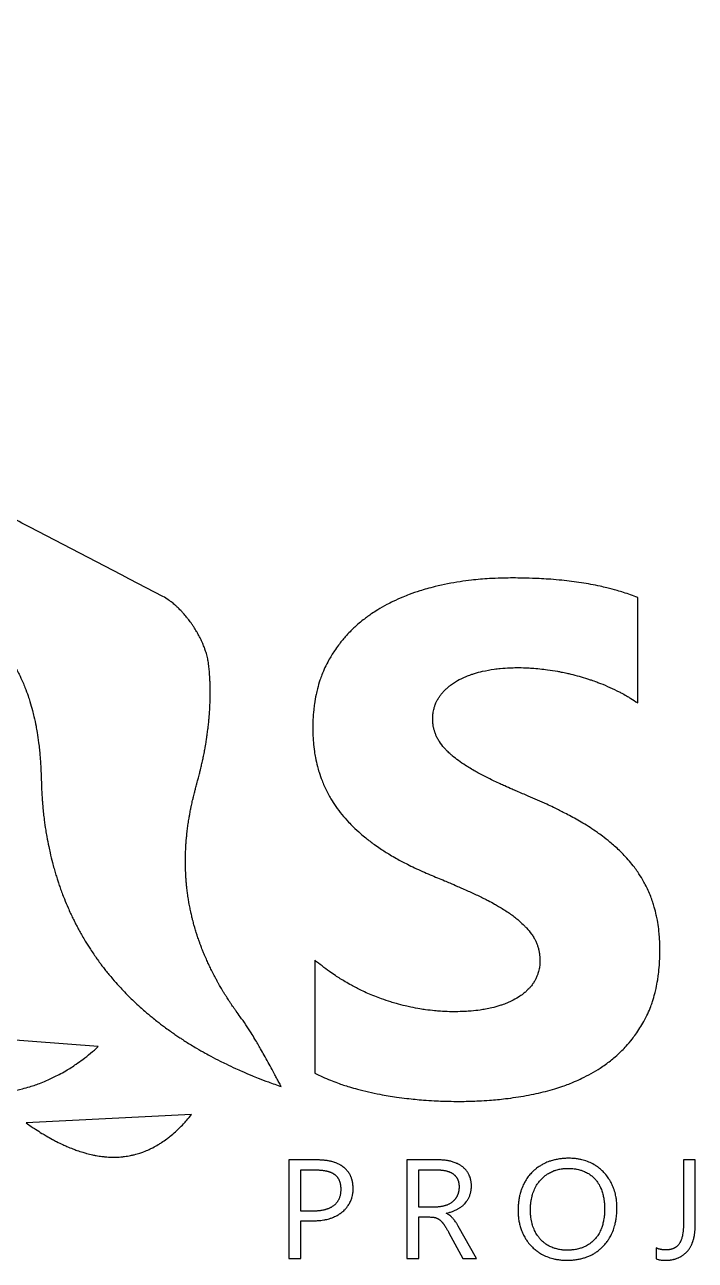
# Model space of a CAD drawing. Header units: millimetres. Extents: x 528.9 to 543.4, y 187.1 to 192.7.
# Drawn here: x 533.25 to 536.28, y 187.1 to 192.68 of the extents above; entities that cross this region are included whole.
import ezdxf

# ---------------------------------------------------------------- set-up
doc = ezdxf.new("R2010")
doc.units = ezdxf.units.MM
doc.layers.add('obrys', color=2, linetype='Continuous')

msp = doc.modelspace()

# ---------------------------------------------------------------- linework, layer by layer
at = {"layer": 'obrys'}
for p, q in [((536.0229, 189.6175), (536.0229, 190.0946)), ((534.5629, 188.4543), (534.5629, 187.9437)), ((533.5822, 188.0634), (532.8981, 188.1174)), ((534.0052, 187.7566), (533.2577, 187.7184)), ((534.4453, 187.5513), (534.4453, 187.1055)), ((534.5734, 187.5513), (534.4453, 187.5513)), ((534.9795, 187.5513), (534.9795, 187.1055)), ((535.1234, 187.5513), (534.9795, 187.5513)), ((536.23, 187.5513), (536.23, 187.2623)), ((536.2835, 187.5513), (536.23, 187.5513)), ((536.2835, 187.2619), (536.2835, 187.5513)), ((534.4992, 187.5065), (534.5635, 187.5065)), ((534.4992, 187.3199), (534.4992, 187.5065)), ((535.0334, 187.3381), (535.0334, 187.5065)), ((535.0334, 187.5065), (535.1126, 187.5065)), ((534.5556, 187.3199), (534.4992, 187.3199)), ((535.106, 187.3381), (535.0334, 187.3381)), ((535.1574, 187.3099), (535.1574, 187.3112)), ((534.4992, 187.2764), (534.5593, 187.2764)), ((534.4992, 187.1055), (534.4992, 187.2764)), ((535.0334, 187.2934), (535.0811, 187.2934)), ((535.0334, 187.1055), (535.0334, 187.2934)), ((535.2939, 187.1055), (535.2117, 187.2515)), ((535.1695, 187.2216), (535.2321, 187.1055)), ((536.106, 187.1536), (536.106, 187.1039)), ((534.4453, 187.1055), (534.4992, 187.1055)), ((534.9795, 187.1055), (535.0334, 187.1055)), ((535.2321, 187.1055), (535.2939, 187.1055))]:
    msp.add_line(p, q, dxfattribs=at)
for points, knots in [([(528.9431, 192.6837), (528.9439, 192.6594), (528.9459, 192.6269), (528.9502, 192.5812), (528.9537, 192.5509), (528.9584, 192.5149), (528.9632, 192.4832), (528.9684, 192.4515), (528.973, 192.4258), (528.9774, 192.4024), (528.9817, 192.3804), (528.9863, 192.358), (528.9918, 192.3326), (528.9993, 192.299), (529.0077, 192.2639), (529.0181, 192.2228), (529.0276, 192.1869), (529.0392, 192.1451), (529.0498, 192.1089), (529.0626, 192.0668), (529.0741, 192.0304), (529.0862, 191.9938), (529.0963, 191.9644), (529.1057, 191.9375), (529.1143, 191.9135), (529.1235, 191.8884), (529.1342, 191.86), (529.1487, 191.8225), (529.164, 191.7845), (529.182, 191.7415), (529.1977, 191.7054), (529.2161, 191.6646), (529.2322, 191.6304), (529.2511, 191.592), (529.2674, 191.5599), (529.2866, 191.5241), (529.3031, 191.4943), (529.3224, 191.4611), (529.3391, 191.4338), (529.3585, 191.4036), (529.3752, 191.3788), (529.3946, 191.3517), (529.4112, 191.3298), (529.4304, 191.3058), (529.4474, 191.2862), (529.4686, 191.2636), (529.489, 191.2446), (529.5154, 191.2229), (529.5404, 191.2048), (529.5719, 191.1845), (529.6011, 191.1678), (529.6318, 191.1519), (529.6578, 191.1396), (529.682, 191.1289), (529.7045, 191.1196), (529.7282, 191.1103), (529.7556, 191.1003), (529.7853, 191.0902), (529.8127, 191.0814), (529.8371, 191.0738), (529.8614, 191.0663), (529.8839, 191.0596), (529.907, 191.0528), (529.9286, 191.0465), (529.9531, 191.0395), (529.9799, 191.0319), (530.0098, 191.0234), (530.0485, 191.0124), (530.0872, 191.0013), (530.1243, 190.9903), (530.152, 190.9819), (530.1763, 190.9744), (530.1994, 190.9672), (530.2246, 190.9592), (530.2524, 190.9503), (530.2808, 190.9411), (530.307, 190.9325), (530.3302, 190.9247), (530.3525, 190.9173), (530.376, 190.9094), (530.402, 190.9005), (530.4349, 190.8892), (530.4684, 190.8777), (530.5069, 190.8644), (530.5399, 190.8529), (530.5779, 190.8396), (530.6106, 190.8281), (530.6484, 190.8148), (530.6809, 190.8034), (530.7186, 190.7902), (530.751, 190.7789), (530.7886, 190.7658), (530.8211, 190.7545), (530.8588, 190.7415), (530.8914, 190.7304), (530.9293, 190.7175), (530.962, 190.7065), (531.0001, 190.6938), (531.033, 190.6828), (531.0712, 190.6702), (531.1042, 190.6594), (531.1425, 190.6469), (531.1755, 190.6362), (531.2139, 190.6238), (531.2469, 190.6132), (531.2789, 190.6029), (531.3037, 190.595), (531.3258, 190.5879), (531.3473, 190.5811), (531.3701, 190.5739), (531.3954, 190.5658), (531.4276, 190.5556), (531.4604, 190.5452), (531.4984, 190.5331), (531.5311, 190.5228), (531.5688, 190.5108), (531.6012, 190.5005), (531.6387, 190.4886), (531.671, 190.4784), (531.7082, 190.4665), (531.7402, 190.4563), (531.7772, 190.4445), (531.809, 190.4343), (531.8401, 190.4244), (531.8647, 190.4165), (531.8867, 190.4095), (531.9076, 190.4029), (531.9284, 190.3962), (531.9518, 190.3887), (531.982, 190.3791), (532.0133, 190.3691), (532.0496, 190.3576), (532.0808, 190.3476), (532.1169, 190.3361), (532.148, 190.3262), (532.1839, 190.3148), (532.2149, 190.305), (532.2507, 190.2936), (532.2815, 190.2838), (532.3171, 190.2725), (532.3478, 190.2628), (532.3833, 190.2515), (532.4138, 190.2418), (532.4492, 190.2306), (532.4798, 190.221), (532.515, 190.2098), (532.5453, 190.2002), (532.5801, 190.1892), (532.61, 190.1799), (532.6452, 190.1688), (532.6763, 190.159), (532.7081, 190.1489), (532.7342, 190.1401), (532.7579, 190.1318), (532.7796, 190.1237), (532.8008, 190.1153), (532.8241, 190.1056), (532.8536, 190.0925), (532.8835, 190.078), (532.9169, 190.0605), (532.9445, 190.0446), (532.9753, 190.0253), (533.0007, 190.008), (533.0289, 189.987), (533.0521, 189.9681), (533.0777, 189.9453), (533.0988, 189.9248), (533.1219, 189.9001), (533.1408, 189.878), (533.1616, 189.8514), (533.1784, 189.8276), (533.1967, 189.799), (533.2115, 189.7735), (533.2274, 189.7428), (533.2402, 189.7155), (533.2538, 189.6827), (533.2646, 189.6536), (533.276, 189.6187), (533.2848, 189.5876), (533.2939, 189.5505), (533.3009, 189.5175), (533.3078, 189.4781), (533.3129, 189.4431), (533.317, 189.4084), (533.3196, 189.381), (533.3215, 189.356), (533.3229, 189.3317), (533.3242, 189.3053), (533.3252, 189.2758), (533.3261, 189.2457), (533.3273, 189.2181), (533.3286, 189.1938), (533.3303, 189.1704), (533.3324, 189.1454), (533.3352, 189.1176), (533.3394, 189.0828), (533.3443, 189.0478), (533.351, 189.0077), (533.3576, 188.9735), (533.3661, 188.9345), (533.3742, 188.9012), (533.3828, 188.8695), (533.3899, 188.8451), (533.3966, 188.8236), (533.4035, 188.8026), (533.411, 188.7808), (533.4198, 188.7566), (533.4315, 188.7264), (533.4443, 188.6959), (533.4574, 188.6668), (533.4681, 188.6443), (533.478, 188.6244), (533.488, 188.6051), (533.4986, 188.5854), (533.5109, 188.5635), (533.5271, 188.5362), (533.5445, 188.5084), (533.5623, 188.4818), (533.5768, 188.4609), (533.5903, 188.4424), (533.6034, 188.425), (533.6166, 188.4079), (533.6317, 188.3892), (533.6513, 188.3658), (533.6723, 188.3421), (533.6973, 188.3152), (533.7194, 188.2926), (533.7459, 188.2668), (533.7694, 188.245), (533.7975, 188.2202), (533.8223, 188.1993), (533.8519, 188.1756), (533.8781, 188.1556), (533.9039, 188.1369), (533.9242, 188.1226), (533.9427, 188.11), (533.9612, 188.0978), (533.9809, 188.085), (534.0034, 188.071), (534.0323, 188.0537), (534.0624, 188.0365), (534.098, 188.017), (534.1294, 188.0007), (534.1665, 187.9824), (534.1992, 187.967), (534.2378, 187.9497), (534.2718, 187.9353), (534.3118, 187.9191), (534.3564, 187.9021), (534.3915, 187.8896), (534.411, 187.8829)], [0, 0, 0, 0, 0.009069, 0.012165, 0.017165, 0.020447, 0.025724, 0.029172, 0.032439, 0.035489, 0.038049, 0.040833, 0.044031, 0.047755, 0.053683, 0.05752, 0.06361, 0.067539, 0.073735, 0.077708, 0.083978, 0.088009, 0.092116, 0.095595, 0.098641, 0.101675, 0.105587, 0.109963, 0.116697, 0.120904, 0.127371, 0.131415, 0.137618, 0.141486, 0.147401, 0.151076, 0.156676, 0.160143, 0.1654, 0.16864, 0.173555, 0.17658, 0.181088, 0.183815, 0.188061, 0.1908, 0.19537, 0.19847, 0.203543, 0.206917, 0.212445, 0.216125, 0.219837, 0.223168, 0.226021, 0.228937, 0.232667, 0.236932, 0.240651, 0.243424, 0.246491, 0.250128, 0.252213, 0.255466, 0.258562, 0.261731, 0.265875, 0.270161, 0.276775, 0.280921, 0.284631, 0.287589, 0.290431, 0.293667, 0.297464, 0.301343, 0.304801, 0.307784, 0.310484, 0.31358, 0.317044, 0.320772, 0.326577, 0.330256, 0.335993, 0.339635, 0.345324, 0.348941, 0.354599, 0.358201, 0.363844, 0.367441, 0.373084, 0.376687, 0.382345, 0.385961, 0.391638, 0.395265, 0.400957, 0.404592, 0.410294, 0.413933, 0.419639, 0.423279, 0.428982, 0.432618, 0.435842, 0.438702, 0.441285, 0.444276, 0.447618, 0.451233, 0.456889, 0.460487, 0.466113, 0.469691, 0.475282, 0.478836, 0.48439, 0.48792, 0.493438, 0.496946, 0.502431, 0.50592, 0.509127, 0.512088, 0.514558, 0.517305, 0.520274, 0.523728, 0.529131, 0.53257, 0.53795, 0.541373, 0.546728, 0.550137, 0.555469, 0.558864, 0.564174, 0.567553, 0.572836, 0.576197, 0.58146, 0.584814, 0.590071, 0.593421, 0.598635, 0.601932, 0.607074, 0.610347, 0.615702, 0.619284, 0.622806, 0.625997, 0.62867, 0.631448, 0.63453, 0.63808, 0.643527, 0.64693, 0.652162, 0.655434, 0.660483, 0.663653, 0.668563, 0.671659, 0.676476, 0.679528, 0.684303, 0.687344, 0.692126, 0.695189, 0.700029, 0.703145, 0.708093, 0.711293, 0.716395, 0.719707, 0.725006, 0.728456, 0.73399, 0.737602, 0.743403, 0.747194, 0.750676, 0.753684, 0.756543, 0.759767, 0.763585, 0.767544, 0.771024, 0.773932, 0.776637, 0.779773, 0.783328, 0.787067, 0.792873, 0.796542, 0.802248, 0.805859, 0.811478, 0.815037, 0.818148, 0.820963, 0.823465, 0.826404, 0.829584, 0.833065, 0.838502, 0.841957, 0.844989, 0.847799, 0.850247, 0.853112, 0.856183, 0.859614, 0.864991, 0.868421, 0.871569, 0.874505, 0.876963, 0.879707, 0.882594, 0.885938, 0.891129, 0.894425, 0.899627, 0.902968, 0.908236, 0.911614, 0.916944, 0.920367, 0.925775, 0.92925, 0.93228, 0.935073, 0.937589, 0.940567, 0.943868, 0.947466, 0.953161, 0.956828, 0.962635, 0.966376, 0.972304, 0.976124, 0.982179, 0.986083, 0.992271, 1, 1, 1, 1]), ([(533.8753, 190.0986), (533.6751, 190.2036), (533.41, 190.3417), (533.0433, 190.5314), (532.8127, 190.6503), (532.546, 190.7875), (532.3167, 190.9052), (532.0518, 191.041), (531.8239, 191.1577), (531.5596, 191.293), (531.331, 191.4102), (531.0651, 191.5468), (530.8351, 191.6651), (530.5684, 191.8025), (530.3383, 191.9215), (530.0728, 192.0619), (529.8452, 192.1855), (529.5824, 192.3302), (529.2941, 192.4901), (529.069, 192.6147), (528.9431, 192.6837)], [0, 0, 0, 0, 0.121772, 0.16101, 0.222432, 0.261528, 0.322558, 0.361306, 0.421885, 0.460467, 0.521269, 0.560269, 0.62151, 0.660597, 0.721904, 0.76104, 0.82237, 0.861421, 0.922658, 1, 1, 1, 1]), ([(535.7684, 190.1608), (535.739, 190.1654), (535.6928, 190.1711), (535.6187, 190.1774), (535.5558, 190.1807), (535.481, 190.1825), (535.4163, 190.1824), (535.3428, 190.1792), (535.2808, 190.1738), (535.1988, 190.1628), (535.1443, 190.1522), (535.107, 190.1433)], [0, 0, 0, 0, 0.134145, 0.20987, 0.335042, 0.418331, 0.546871, 0.626913, 0.749976, 0.827222, 1, 1, 1, 1]), ([(536.0229, 190.0946), (536.0018, 190.1027), (535.971, 190.1134), (535.9244, 190.1274), (535.8891, 190.1367), (535.8353, 190.1492), (535.7968, 190.1564), (535.7684, 190.1608)], [0, 0, 0, 0, 0.256924, 0.371488, 0.554109, 0.672558, 1, 1, 1, 1]), ([(534.2249, 188.1988), (534.2189, 188.207), (534.2098, 188.2195), (534.1962, 188.2388), (534.1857, 188.2541), (534.1739, 188.272), (534.164, 188.2874), (534.1545, 188.3025), (534.1472, 188.3144), (534.1408, 188.3251), (534.1349, 188.3353), (534.1289, 188.3457), (534.1224, 188.3573), (534.1142, 188.3723), (534.1059, 188.3879), (534.0966, 188.4061), (534.0889, 188.4218), (534.0803, 188.44), (534.0732, 188.4557), (534.0652, 188.474), (534.0586, 188.4899), (534.0513, 188.5083), (534.0453, 188.5242), (534.0386, 188.5426), (534.0331, 188.5586), (534.0271, 188.5772), (534.0222, 188.5933), (534.0168, 188.6119), (534.0124, 188.6281), (534.0077, 188.6468), (534.0039, 188.6631), (533.9998, 188.6819), (533.9965, 188.6983), (533.993, 188.7172), (533.9903, 188.7336), (533.9875, 188.7527), (533.9854, 188.7692), (533.9832, 188.7884), (533.9816, 188.805), (533.98, 188.8243), (533.979, 188.8409), (533.9781, 188.8603), (533.9776, 188.8771), (533.9773, 188.8966), (533.9774, 188.9135), (533.9778, 188.9332), (533.9784, 188.9501), (533.9794, 188.9699), (533.9805, 188.987), (533.9822, 189.0069), (533.9839, 189.0241), (533.9862, 189.0441), (533.9885, 189.0614), (533.9914, 189.0815), (533.9942, 189.0988), (533.9977, 189.1191), (534.0011, 189.1366), (534.0053, 189.157), (534.0092, 189.1748), (534.0142, 189.1955), (534.0187, 189.2133), (534.0239, 189.2332), (534.0284, 189.2494), (534.0332, 189.2671), (534.037, 189.2818), (534.0413, 189.2987), (534.045, 189.3133), (534.0491, 189.3305), (534.0525, 189.3456), (534.0565, 189.3637), (534.0598, 189.3797), (534.0635, 189.3989), (534.0666, 189.4159), (534.0701, 189.436), (534.0729, 189.4537), (534.0759, 189.4745), (534.0784, 189.4926), (534.0809, 189.5138), (534.0829, 189.5323), (534.0846, 189.5505), (534.0858, 189.565), (534.0867, 189.578), (534.0875, 189.5903), (534.0882, 189.6032), (534.0888, 189.6176), (534.0894, 189.6364), (534.0897, 189.6559), (534.0896, 189.6785), (534.0892, 189.6981), (534.0883, 189.7209), (534.0871, 189.7408), (534.0854, 189.7635), (534.0835, 189.7823), (534.0809, 189.8028), (534.0778, 189.8194), (534.0731, 189.8382), (534.068, 189.8543), (534.0611, 189.8732), (534.0543, 189.8895), (534.0455, 189.9084), (534.0371, 189.9245), (534.0266, 189.943), (534.0168, 189.9587), (534.0049, 189.9765), (533.994, 189.9914), (533.9809, 190.008), (533.9691, 190.0217), (533.9551, 190.0369), (533.9426, 190.0492), (533.9279, 190.0624), (533.915, 190.073), (533.897, 190.086), (533.8844, 190.0938), (533.8753, 190.0986)], [0, 0, 0, 0, 0.014959, 0.022673, 0.034679, 0.042283, 0.054123, 0.061624, 0.068474, 0.074679, 0.07995, 0.085845, 0.092253, 0.099569, 0.110974, 0.118207, 0.129489, 0.136648, 0.147818, 0.15491, 0.165981, 0.173014, 0.183999, 0.190981, 0.201891, 0.208829, 0.219678, 0.226582, 0.237384, 0.244261, 0.255028, 0.261888, 0.272634, 0.279485, 0.290223, 0.297073, 0.307818, 0.314676, 0.32544, 0.332315, 0.343112, 0.350012, 0.360856, 0.367791, 0.378694, 0.38567, 0.396644, 0.403669, 0.41473, 0.421817, 0.432982, 0.440139, 0.451408, 0.458627, 0.469992, 0.477274, 0.488789, 0.496205, 0.507975, 0.515566, 0.527427, 0.534939, 0.545806, 0.552207, 0.561921, 0.56807, 0.577787, 0.584048, 0.59408, 0.600633, 0.611213, 0.61816, 0.629316, 0.636593, 0.648162, 0.655633, 0.66744, 0.67503, 0.687033, 0.694758, 0.701957, 0.708351, 0.713948, 0.720111, 0.727248, 0.735211, 0.747772, 0.755828, 0.768472, 0.77655, 0.789407, 0.797711, 0.809968, 0.81722, 0.828065, 0.834793, 0.845688, 0.852854, 0.864287, 0.871698, 0.883458, 0.891039, 0.902964, 0.910586, 0.922484, 0.930032, 0.941721, 0.949076, 0.96038, 0.967436, 0.978195, 0.984858, 1, 1, 1, 1]), ([(535.107, 190.1433), (535.0943, 190.1402), (535.071, 190.1341), (535.0318, 190.1225), (534.9956, 190.11), (534.9551, 190.094), (534.9213, 190.0788), (534.8834, 190.0595), (534.8518, 190.0414), (534.816, 190.0185), (534.7861, 189.9969), (534.7528, 189.9694), (534.7257, 189.9439), (534.6964, 189.9124), (534.673, 189.8837), (534.6478, 189.848), (534.6334, 189.8246), (534.6251, 189.8098)], [0, 0, 0, 0, 0.065214, 0.119508, 0.203077, 0.255425, 0.336301, 0.387141, 0.4665, 0.517278, 0.597999, 0.650217, 0.73145, 0.782933, 0.863787, 0.915524, 1, 1, 1, 1]), ([(534.6251, 189.8098), (534.6134, 189.7887), (534.5996, 189.7591), (534.584, 189.7156), (534.5753, 189.686), (534.567, 189.6504), (534.5614, 189.6186), (534.5567, 189.5806), (534.5542, 189.5468), (534.5531, 189.5073), (534.5536, 189.4733), (534.5561, 189.4348), (534.5598, 189.4024), (534.5661, 189.3657), (534.573, 189.3349), (534.583, 189.3001), (534.5932, 189.2709), (534.6069, 189.238), (534.6203, 189.2105), (534.6378, 189.1795), (534.658, 189.1481), (534.6753, 189.1251), (534.685, 189.1133)], [0, 0, 0, 0, 0.097972, 0.132444, 0.187522, 0.223357, 0.280909, 0.31856, 0.379109, 0.418469, 0.479183, 0.517062, 0.575305, 0.611769, 0.668118, 0.703579, 0.758708, 0.793621, 0.848265, 0.883108, 0.938019, 1, 1, 1, 1]), ([(535.1996, 189.7132), (535.2105, 189.7199), (535.2262, 189.7282), (535.2498, 189.7384), (535.2668, 189.7448), (535.2914, 189.7529), (535.3086, 189.7575), (535.3208, 189.7603)], [0, 0, 0, 0, 0.293605, 0.406704, 0.590693, 0.712391, 1, 1, 1, 1]), ([(535.3208, 189.7603), (535.3385, 189.7644), (535.3653, 189.7693), (535.407, 189.7742), (535.4403, 189.7764), (535.4791, 189.7773), (535.5123, 189.7767), (535.5595, 189.774), (535.5919, 189.7706), (535.6152, 189.7675)], [0, 0, 0, 0, 0.183445, 0.276001, 0.42517, 0.521538, 0.669466, 0.761801, 1, 1, 1, 1]), ([(535.6152, 189.7675), (535.6303, 189.7655), (535.651, 189.7622), (535.6803, 189.7567), (535.7001, 189.7525), (535.7272, 189.7462), (535.7454, 189.7415), (535.758, 189.738)], [0, 0, 0, 0, 0.313163, 0.42946, 0.612916, 0.730661, 1, 1, 1, 1]), ([(535.1262, 189.4428), (535.1229, 189.4476), (535.1184, 189.4551), (535.1125, 189.4668), (535.1085, 189.4761), (535.1046, 189.4872), (535.1017, 189.497), (535.0991, 189.5086), (535.0975, 189.5189), (535.0962, 189.5311), (535.0958, 189.5417), (535.0959, 189.554), (535.0966, 189.5645), (535.0982, 189.5766), (535.1002, 189.5867), (535.1032, 189.5982), (535.1064, 189.6078), (535.1109, 189.6188), (535.1154, 189.6279), (535.1213, 189.6381), (535.1268, 189.6465), (535.1336, 189.6558), (535.1399, 189.6635), (535.1477, 189.6722), (535.155, 189.6794), (535.1639, 189.6875), (535.172, 189.6942), (535.1842, 189.7034), (535.1931, 189.7093), (535.1996, 189.7132)], [0, 0, 0, 0, 0.055454, 0.082544, 0.124892, 0.151873, 0.194434, 0.221794, 0.265236, 0.293315, 0.337718, 0.366208, 0.410421, 0.43827, 0.481379, 0.508563, 0.551112, 0.57826, 0.62089, 0.647998, 0.689891, 0.716207, 0.757756, 0.784509, 0.827148, 0.854817, 0.899006, 0.927726, 1, 1, 1, 1]), ([(535.758, 189.738), (535.7707, 189.7344), (535.7889, 189.729), (535.8156, 189.7202), (535.835, 189.7133), (535.8636, 189.7024), (535.8833, 189.6941), (535.8976, 189.6877)], [0, 0, 0, 0, 0.266276, 0.38335, 0.566771, 0.683714, 1, 1, 1, 1]), ([(535.8976, 189.6877), (535.9118, 189.6814), (535.9308, 189.6722), (535.9572, 189.6582), (535.9746, 189.6484), (535.9976, 189.6345), (536.0126, 189.6246), (536.0229, 189.6175)], [0, 0, 0, 0, 0.322685, 0.440539, 0.623616, 0.739351, 1, 1, 1, 1]), ([(535.2123, 189.3566), (535.2028, 189.3636), (535.1896, 189.3739), (535.1715, 189.39), (535.1593, 189.4019), (535.143, 189.4197), (535.1328, 189.4328), (535.1262, 189.4428)], [0, 0, 0, 0, 0.288563, 0.410101, 0.593867, 0.70688, 1, 1, 1, 1]), ([(535.348, 189.2768), (535.3319, 189.2847), (535.3103, 189.2958), (535.2807, 189.3124), (535.262, 189.3235), (535.2381, 189.3385), (535.2227, 189.3491), (535.2123, 189.3566)], [0, 0, 0, 0, 0.341424, 0.462059, 0.644291, 0.756162, 1, 1, 1, 1]), ([(535.5283, 189.1963), (535.511, 189.2034), (535.4864, 189.2137), (535.4508, 189.2292), (535.4255, 189.2404), (535.3899, 189.2567), (535.3655, 189.2682), (535.348, 189.2768)], [0, 0, 0, 0, 0.283806, 0.405001, 0.58945, 0.703556, 1, 1, 1, 1]), ([(535.7748, 189.0742), (535.7549, 189.086), (535.7256, 189.1024), (535.6811, 189.1258), (535.6469, 189.1429), (535.5943, 189.1678), (535.5564, 189.1845), (535.5283, 189.1963)], [0, 0, 0, 0, 0.251901, 0.365666, 0.548366, 0.667687, 1, 1, 1, 1]), ([(534.685, 189.1133), (534.6947, 189.1014), (534.7112, 189.0826), (534.7396, 189.0537), (534.7656, 189.0298), (534.7978, 189.0029), (534.8275, 188.9805), (534.8641, 188.9551), (534.8975, 188.934), (534.9384, 188.9103), (534.9756, 188.8905), (535.0262, 188.8657), (535.0609, 188.8504), (535.0847, 188.8404)], [0, 0, 0, 0, 0.094343, 0.153441, 0.248508, 0.310742, 0.411166, 0.477093, 0.583685, 0.653781, 0.767221, 0.841877, 1, 1, 1, 1]), ([(535.9623, 188.9282), (535.9482, 188.9429), (535.9269, 188.9633), (535.8935, 188.9919), (535.8676, 189.0123), (535.8271, 189.0417), (535.7972, 189.0609), (535.7748, 189.0742)], [0, 0, 0, 0, 0.256321, 0.370626, 0.553039, 0.671513, 1, 1, 1, 1]), ([(536.0819, 188.7423), (536.0746, 188.7607), (536.0628, 188.7866), (536.0425, 188.8235), (536.0261, 188.8495), (535.9995, 188.8867), (535.9786, 188.9112), (535.9623, 188.9282)], [0, 0, 0, 0, 0.267224, 0.383744, 0.566282, 0.682777, 1, 1, 1, 1]), ([(535.0847, 188.8404), (535.1063, 188.8316), (535.1357, 188.8194), (535.1769, 188.8019), (535.2042, 188.7901), (535.2403, 188.7742), (535.2644, 188.7634), (535.2809, 188.7559)], [0, 0, 0, 0, 0.327737, 0.44651, 0.629573, 0.744323, 1, 1, 1, 1]), ([(535.2809, 188.7559), (535.2965, 188.7487), (535.3186, 188.7382), (535.3501, 188.7221), (535.3722, 188.7101), (535.4029, 188.6925), (535.4235, 188.6795), (535.4381, 188.6697)], [0, 0, 0, 0, 0.286758, 0.408233, 0.592453, 0.706012, 1, 1, 1, 1]), ([(536.0508, 188.1775), (536.0572, 188.1889), (536.0685, 188.2113), (536.0811, 188.2415), (536.0917, 188.2718), (536.0996, 188.2989), (536.1074, 188.3315), (536.1129, 188.3606), (536.1179, 188.3957), (536.1209, 188.4269), (536.123, 188.464), (536.1236, 188.4964), (536.123, 188.5337), (536.1212, 188.5652), (536.1176, 188.6005), (536.1132, 188.6299), (536.1066, 188.6629), (536.0997, 188.6902), (536.091, 188.7181), (536.0853, 188.7339), (536.0819, 188.7423)], [0, 0, 0, 0, 0.067662, 0.129077, 0.168973, 0.232952, 0.274716, 0.34192, 0.385933, 0.457085, 0.503828, 0.57753, 0.624493, 0.69603, 0.740268, 0.807672, 0.849465, 0.913364, 0.953126, 1, 1, 1, 1]), ([(535.4381, 188.6697), (535.4515, 188.6607), (535.4691, 188.6477), (535.4924, 188.6278), (535.5068, 188.6142), (535.5247, 188.5953), (535.5356, 188.582), (535.5426, 188.5724)], [0, 0, 0, 0, 0.337876, 0.457619, 0.639535, 0.751989, 1, 1, 1, 1]), ([(535.5426, 188.5724), (535.5463, 188.5674), (535.5514, 188.5597), (535.5583, 188.5476), (535.5629, 188.5381), (535.5677, 188.5269), (535.5712, 188.517), (535.5746, 188.5052), (535.577, 188.4948), (535.5791, 188.4825), (535.5802, 188.4717), (535.5809, 188.4591), (535.581, 188.4484), (535.5803, 188.4362), (535.5792, 188.4259), (535.5772, 188.4141), (535.5748, 188.4042), (535.5714, 188.3928), (535.5679, 188.3832), (535.563, 188.3723), (535.5583, 188.3631), (535.5521, 188.3526), (535.5461, 188.3439), (535.5385, 188.334), (535.5313, 188.3259), (535.5222, 188.3167), (535.5137, 188.3091), (535.5008, 188.2987), (535.4914, 188.292), (535.4844, 188.2876)], [0, 0, 0, 0, 0.057079, 0.084326, 0.12672, 0.153604, 0.195837, 0.22288, 0.265739, 0.293385, 0.33706, 0.365058, 0.408172, 0.435144, 0.47683, 0.503143, 0.544236, 0.570379, 0.611493, 0.637831, 0.679478, 0.70629, 0.748825, 0.776298, 0.820125, 0.848599, 0.894292, 0.924143, 1, 1, 1, 1]), ([(534.8645, 188.2796), (534.8436, 188.287), (534.813, 188.2992), (534.7676, 188.3201), (534.7332, 188.3378), (534.6941, 188.3601), (534.661, 188.3809), (534.6149, 188.4126), (534.5842, 188.4364), (534.5629, 188.4543)], [0, 0, 0, 0, 0.189812, 0.282235, 0.427614, 0.52072, 0.667714, 0.762198, 1, 1, 1, 1]), ([(535.3631, 188.2389), (535.3538, 188.2366), (535.3364, 188.233), (535.3052, 188.2279), (535.2743, 188.2245), (535.237, 188.222), (535.2044, 188.2212), (535.1671, 188.2215), (535.1356, 188.2229), (535.0995, 188.2258), (535.0687, 188.2294), (535.0331, 188.2348), (535.0024, 188.2406), (534.9668, 188.2486), (534.9363, 188.2566), (534.9005, 188.2672), (534.8782, 188.2747), (534.8645, 188.2796)], [0, 0, 0, 0, 0.056757, 0.10547, 0.186516, 0.241171, 0.326413, 0.379983, 0.461855, 0.513165, 0.593847, 0.645454, 0.726705, 0.778787, 0.860987, 0.913788, 1, 1, 1, 1]), ([(535.4844, 188.2876), (535.4736, 188.2807), (535.458, 188.2722), (535.4345, 188.2616), (535.4174, 188.255), (535.3928, 188.2466), (535.3754, 188.2419), (535.3631, 188.2389)], [0, 0, 0, 0, 0.292, 0.404826, 0.588834, 0.710862, 1, 1, 1, 1]), ([(534.369, 187.9599), (534.3572, 187.9816), (534.3403, 188.0129), (534.3145, 188.059), (534.2949, 188.0927), (534.2649, 188.1417), (534.2424, 188.1752), (534.2249, 188.1988)], [0, 0, 0, 0, 0.265288, 0.382716, 0.566891, 0.68431, 1, 1, 1, 1]), ([(532.4652, 188.1515), (532.4819, 188.1323), (532.5077, 188.1045), (532.5488, 188.065), (532.5815, 188.0365), (532.6205, 188.0059), (532.6549, 187.9816), (532.6957, 187.9559), (532.7315, 187.9359), (532.7739, 187.9153), (532.8109, 187.8997), (532.8546, 187.8843), (532.8927, 187.8733), (532.9374, 187.8633), (532.9763, 187.857), (533.022, 187.8524), (533.0617, 187.8508), (533.1081, 187.8519), (533.1483, 187.8554), (533.1946, 187.8624), (533.2343, 187.8709), (533.2798, 187.8837), (533.3185, 187.8972), (533.3627, 187.9156), (533.4001, 187.9338), (533.4426, 187.9576), (533.4784, 187.9805), (533.5278, 188.0159), (533.5601, 188.043), (533.5822, 188.0634)], [0, 0, 0, 0, 0.06054, 0.089886, 0.135148, 0.163556, 0.207456, 0.235064, 0.277833, 0.304801, 0.346703, 0.373209, 0.414545, 0.440794, 0.48188, 0.508072, 0.549506, 0.576182, 0.618193, 0.645068, 0.68733, 0.714393, 0.757089, 0.78451, 0.827884, 0.855812, 0.900082, 0.928646, 1, 1, 1, 1]), ([(535.8538, 187.9669), (535.8696, 187.9771), (535.8923, 187.9933), (535.9247, 188.02), (535.9484, 188.042), (535.9742, 188.069), (535.995, 188.0936), (536.0227, 188.1305), (536.0397, 188.1575), (536.0508, 188.1775)], [0, 0, 0, 0, 0.193649, 0.287075, 0.432942, 0.525719, 0.671592, 0.765035, 1, 1, 1, 1]), ([(534.411, 187.8829), (534.4072, 187.8897), (534.4018, 187.8996), (534.3938, 187.9142), (534.3879, 187.9249), (534.3793, 187.9407), (534.3733, 187.9518), (534.369, 187.9599)], [0, 0, 0, 0, 0.267529, 0.385162, 0.569047, 0.685949, 1, 1, 1, 1]), ([(534.5629, 187.9437), (534.5857, 187.932), (534.6197, 187.9166), (534.6721, 187.8965), (534.7129, 187.883), (534.7766, 187.8648), (534.8229, 187.8544), (534.8573, 187.848)], [0, 0, 0, 0, 0.247441, 0.35992, 0.542028, 0.661943, 1, 1, 1, 1]), ([(535.5642, 187.8512), (535.5926, 187.8572), (535.6329, 187.8675), (535.6907, 187.8864), (535.7314, 187.9022), (535.7888, 187.9282), (535.8271, 187.9496), (535.8538, 187.9669)], [0, 0, 0, 0, 0.278409, 0.397876, 0.581301, 0.695969, 1, 1, 1, 1]), ([(534.8573, 187.848), (534.8822, 187.8433), (534.9227, 187.8366), (534.9884, 187.8281), (535.0452, 187.8226), (535.112, 187.8182), (535.1704, 187.8162), (535.2378, 187.8159), (535.2955, 187.8174), (535.3612, 187.8215), (535.4168, 187.8269), (535.4875, 187.8364), (535.5335, 187.8447), (535.5642, 187.8512)], [0, 0, 0, 0, 0.106867, 0.173285, 0.279051, 0.347601, 0.455918, 0.525242, 0.632199, 0.699194, 0.80272, 0.867827, 1, 1, 1, 1]), ([(533.2577, 187.7184), (533.265, 187.7132), (533.2787, 187.7036), (533.3022, 187.6879), (533.3247, 187.6737), (533.3505, 187.6582), (533.3725, 187.6459), (533.3977, 187.6326), (533.4193, 187.6221), (533.4441, 187.611), (533.4652, 187.6023), (533.4894, 187.5934), (533.51, 187.5866), (533.5337, 187.5798), (533.5538, 187.5749), (533.5769, 187.5703), (533.5965, 187.5673), (533.6192, 187.5649), (533.6387, 187.5637), (533.6617, 187.5636), (533.6819, 187.5645), (533.7055, 187.567), (533.7258, 187.5704), (533.7491, 187.5756), (533.7688, 187.5813), (533.7915, 187.5893), (533.8108, 187.5974), (533.8328, 187.6081), (533.8515, 187.6185), (533.873, 187.6319), (533.8911, 187.6447), (533.9119, 187.6608), (533.9296, 187.6759), (533.9497, 187.6947), (533.9668, 187.712), (533.9863, 187.7336), (533.9981, 187.7477), (534.0052, 187.7566)], [0, 0, 0, 0, 0.03185, 0.058905, 0.100265, 0.125976, 0.165271, 0.189696, 0.227033, 0.250247, 0.285739, 0.307807, 0.341584, 0.36262, 0.394911, 0.415072, 0.445952, 0.465205, 0.49555, 0.515176, 0.546681, 0.567183, 0.59918, 0.619508, 0.651502, 0.672014, 0.704481, 0.725411, 0.758729, 0.780326, 0.814859, 0.837338, 0.873409, 0.896961, 0.934849, 0.959643, 1, 1, 1, 1]), ([(534.6939, 187.5177), (534.6913, 187.5198), (534.6864, 187.5234), (534.6797, 187.5275), (534.6734, 187.531), (534.6677, 187.5338), (534.6608, 187.5368), (534.6546, 187.5392), (534.6471, 187.5417), (534.6405, 187.5436), (534.6324, 187.5455), (534.6253, 187.547), (534.6167, 187.5484), (534.609, 187.5494), (534.5999, 187.5503), (534.5918, 187.5508), (534.5825, 187.5512), (534.5768, 187.5513), (534.5734, 187.5513)], [0, 0, 0, 0, 0.078969, 0.14263, 0.183823, 0.2496, 0.292352, 0.36086, 0.405546, 0.477349, 0.524302, 0.599875, 0.649367, 0.729128, 0.781416, 0.865709, 0.920984, 1, 1, 1, 1]), ([(535.1848, 187.543), (535.1798, 187.5445), (535.1725, 187.5464), (535.1613, 187.5485), (535.1528, 187.5497), (535.1397, 187.5509), (535.1303, 187.5513), (535.1234, 187.5513)], [0, 0, 0, 0, 0.251679, 0.364886, 0.547026, 0.666261, 1, 1, 1, 1]), ([(535.2314, 187.5196), (535.2279, 187.5223), (535.2227, 187.526), (535.2144, 187.5309), (535.2079, 187.5342), (535.1978, 187.5387), (535.1904, 187.5413), (535.1848, 187.543)], [0, 0, 0, 0, 0.25343, 0.366819, 0.548708, 0.667517, 1, 1, 1, 1]), ([(535.8017, 187.5418), (535.7933, 187.5454), (535.7815, 187.5494), (535.7645, 187.5536), (535.753, 187.5558), (535.7392, 187.5576), (535.7269, 187.5585), (535.7122, 187.5589), (535.6991, 187.5586), (535.6838, 187.5576), (535.6708, 187.5561), (535.6562, 187.5537), (535.6441, 187.551), (535.6304, 187.5471), (535.6191, 187.5432), (535.6065, 187.5379), (535.5961, 187.5329), (535.5845, 187.5265), (535.575, 187.5204), (535.5645, 187.5129), (535.5542, 187.5043), (535.5467, 187.4972), (535.543, 187.4932)], [0, 0, 0, 0, 0.098909, 0.133705, 0.189158, 0.225148, 0.283272, 0.321689, 0.383779, 0.424376, 0.486465, 0.524982, 0.583932, 0.620706, 0.677381, 0.712921, 0.76771, 0.802085, 0.855339, 0.888947, 0.94139, 1, 1, 1, 1]), ([(535.8702, 187.4947), (535.8651, 187.5), (535.8575, 187.5073), (535.8453, 187.517), (535.8358, 187.5237), (535.821, 187.5328), (535.81, 187.5382), (535.8017, 187.5418)], [0, 0, 0, 0, 0.262271, 0.377842, 0.56022, 0.677476, 1, 1, 1, 1]), ([(534.5635, 187.5065), (534.5669, 187.5065), (534.5718, 187.5064), (534.5787, 187.5061), (534.5835, 187.5058), (534.5887, 187.5054), (534.5932, 187.505), (534.5982, 187.5044), (534.6025, 187.5038), (534.6072, 187.5031), (534.6113, 187.5023), (534.6157, 187.5013), (534.6194, 187.5004), (534.6235, 187.4992), (534.6271, 187.4981), (534.6309, 187.4968), (534.6341, 187.4955), (534.6376, 187.494), (534.6407, 187.4926), (534.6439, 187.4909), (534.6467, 187.4893), (534.6496, 187.4874), (534.6522, 187.4856), (534.6548, 187.4835), (534.6571, 187.4815), (534.6596, 187.4792), (534.6616, 187.477), (534.6638, 187.4744), (534.6656, 187.472), (534.6675, 187.4691), (534.6691, 187.4665), (534.6708, 187.4634), (534.6721, 187.4606), (534.6735, 187.4573), (534.6747, 187.4542), (534.6758, 187.4507), (534.6767, 187.4474), (534.6776, 187.4436), (534.6783, 187.4401), (534.6789, 187.436), (534.6793, 187.4323), (534.6797, 187.4281), (534.6799, 187.4235), (534.68, 187.42), (534.68, 187.4182)], [0, 0, 0, 0, 0.061432, 0.08714, 0.122291, 0.146948, 0.180546, 0.204042, 0.235981, 0.258265, 0.288519, 0.309604, 0.338225, 0.358174, 0.385267, 0.404164, 0.429863, 0.447814, 0.472282, 0.489417, 0.512849, 0.529321, 0.551967, 0.567991, 0.590187, 0.606015, 0.628078, 0.6439, 0.666075, 0.682066, 0.704609, 0.720953, 0.744094, 0.760944, 0.784896, 0.802397, 0.827339, 0.845608, 0.8717, 0.890852, 0.918247, 0.938382, 0.967205, 1, 1, 1, 1]), ([(534.736, 187.4215), (534.736, 187.4252), (534.7358, 187.4319), (534.735, 187.4403), (534.734, 187.4477), (534.7328, 187.4539), (534.7311, 187.4608), (534.7294, 187.4666), (534.7271, 187.4731), (534.7248, 187.4785), (534.7218, 187.4846), (534.7189, 187.4896), (534.7153, 187.4952), (534.7118, 187.4998), (534.7075, 187.505), (534.7035, 187.5092), (534.6988, 187.5137), (534.6957, 187.5162), (534.6939, 187.5177)], [0, 0, 0, 0, 0.103431, 0.183231, 0.232855, 0.308965, 0.356464, 0.429628, 0.475503, 0.546562, 0.591387, 0.661277, 0.705665, 0.775346, 0.819903, 0.890342, 0.935698, 1, 1, 1, 1]), ([(535.1126, 187.5065), (535.1151, 187.5065), (535.1196, 187.5064), (535.1255, 187.5061), (535.1309, 187.5058), (535.1357, 187.5054), (535.1407, 187.5048), (535.1452, 187.5042), (535.1499, 187.5034), (535.1541, 187.5025), (535.1585, 187.5015), (535.1624, 187.5004), (535.1665, 187.4991), (535.1701, 187.4978), (535.1738, 187.4963), (535.1771, 187.4948), (535.1805, 187.493), (535.1836, 187.4913), (535.1867, 187.4893), (535.1894, 187.4873), (535.1922, 187.4851), (535.1946, 187.4829), (535.1971, 187.4805), (535.1992, 187.4781), (535.2014, 187.4755), (535.2033, 187.4729), (535.2051, 187.4701), (535.2067, 187.4673), (535.2082, 187.4642), (535.2095, 187.4612), (535.2108, 187.4579), (535.2118, 187.4548), (535.2128, 187.4513), (535.2135, 187.4479), (535.2141, 187.4442), (535.2146, 187.4406), (535.2149, 187.4366), (535.2151, 187.4328), (535.2151, 187.4287), (535.215, 187.4247), (535.2147, 187.4204), (535.2143, 187.4164), (535.2137, 187.4122), (535.213, 187.4083), (535.212, 187.4043), (535.211, 187.4007), (535.2098, 187.3969), (535.2085, 187.3934), (535.2069, 187.3898), (535.2053, 187.3866), (535.2035, 187.3832), (535.2016, 187.3802), (535.1994, 187.377), (535.1972, 187.3741), (535.1947, 187.3711), (535.1923, 187.3684), (535.1894, 187.3656), (535.1874, 187.3638), (535.1862, 187.3628)], [0, 0, 0, 0, 0.033807, 0.060235, 0.080956, 0.106064, 0.125692, 0.149425, 0.167948, 0.190336, 0.207806, 0.228925, 0.245418, 0.26539, 0.281011, 0.299973, 0.314845, 0.332964, 0.347228, 0.36467, 0.37846, 0.395397, 0.408856, 0.425476, 0.438759, 0.455254, 0.468515, 0.485079, 0.498474, 0.515306, 0.528989, 0.546268, 0.560381, 0.578284, 0.592966, 0.611646, 0.627005, 0.646697, 0.663031, 0.683769, 0.700612, 0.721429, 0.738004, 0.758351, 0.774438, 0.794115, 0.80966, 0.82875, 0.843919, 0.862656, 0.877634, 0.89624, 0.911196, 0.929885, 0.944999, 0.964008, 0.979482, 1, 1, 1, 1]), ([(535.2609, 187.4827), (535.2591, 187.4865), (535.2562, 187.4918), (535.2512, 187.4993), (535.2472, 187.5045), (535.2406, 187.5118), (535.2354, 187.5164), (535.2314, 187.5196)], [0, 0, 0, 0, 0.265484, 0.38163, 0.563901, 0.680518, 1, 1, 1, 1]), ([(535.2632, 187.3896), (535.2641, 187.3919), (535.2655, 187.396), (535.2675, 187.403), (535.2689, 187.4094), (535.2701, 187.417), (535.2707, 187.4238), (535.2711, 187.4318), (535.271, 187.4387), (535.2705, 187.4466), (535.2697, 187.4534), (535.2683, 187.4609), (535.2667, 187.4673), (535.2642, 187.4749), (535.2623, 187.4797), (535.2609, 187.4827)], [0, 0, 0, 0, 0.079247, 0.135952, 0.226353, 0.285081, 0.379143, 0.440339, 0.536085, 0.596782, 0.690129, 0.748542, 0.838874, 0.895793, 1, 1, 1, 1]), ([(535.543, 187.4932), (535.5377, 187.4877), (535.5306, 187.4793), (535.5211, 187.466), (535.5146, 187.4557), (535.5059, 187.4396), (535.5008, 187.4277), (535.4976, 187.4188)], [0, 0, 0, 0, 0.26044, 0.375591, 0.557856, 0.675422, 1, 1, 1, 1]), ([(535.5845, 187.4617), (535.5884, 187.466), (535.5943, 187.4719), (535.6039, 187.4798), (535.6113, 187.4852), (535.6228, 187.4925), (535.6315, 187.4969), (535.638, 187.4997)], [0, 0, 0, 0, 0.263997, 0.379896, 0.562239, 0.679163, 1, 1, 1, 1]), ([(535.638, 187.4997), (535.6406, 187.5008), (535.6454, 187.5027), (535.6539, 187.5056), (535.6622, 187.5079), (535.6721, 187.5101), (535.6808, 187.5115), (535.6912, 187.5126), (535.7005, 187.5131), (535.7113, 187.5132), (535.7207, 187.5129), (535.7315, 187.512), (535.7406, 187.5108), (535.7507, 187.509), (535.7591, 187.507), (535.7687, 187.5042), (535.7746, 187.5021), (535.7781, 187.5007)], [0, 0, 0, 0, 0.059145, 0.109001, 0.188026, 0.239044, 0.32038, 0.373184, 0.457966, 0.513283, 0.600033, 0.655046, 0.738952, 0.790955, 0.870597, 0.920287, 1, 1, 1, 1]), ([(535.7781, 187.5007), (535.7845, 187.4981), (535.7929, 187.4941), (535.8042, 187.4872), (535.8114, 187.4821), (535.8207, 187.4745), (535.8264, 187.4688), (535.8302, 187.4646)], [0, 0, 0, 0, 0.322313, 0.439364, 0.621531, 0.737095, 1, 1, 1, 1]), ([(535.9139, 187.4236), (535.9112, 187.4307), (535.9069, 187.4408), (535.8995, 187.4551), (535.8935, 187.465), (535.8838, 187.4791), (535.8762, 187.4884), (535.8702, 187.4947)], [0, 0, 0, 0, 0.272837, 0.390599, 0.573348, 0.688882, 1, 1, 1, 1]), ([(534.68, 187.4182), (534.68, 187.4154), (534.6799, 187.4106), (534.6793, 187.4042), (534.6786, 187.3987), (534.6777, 187.3939), (534.6765, 187.3887), (534.6752, 187.3842), (534.6735, 187.3793), (534.6718, 187.3751), (534.6696, 187.3706), (534.6675, 187.3667), (534.6648, 187.3626), (534.6622, 187.359), (534.6591, 187.3552), (534.6561, 187.3519), (534.6525, 187.3484), (534.6501, 187.3464), (534.6487, 187.3452)], [0, 0, 0, 0, 0.100486, 0.177302, 0.230941, 0.304052, 0.355274, 0.42539, 0.474749, 0.542657, 0.590731, 0.657293, 0.704729, 0.77086, 0.818309, 0.884932, 0.933071, 1, 1, 1, 1]), ([(534.7237, 187.3634), (534.7259, 187.3682), (534.7286, 187.3751), (534.7318, 187.3858), (534.7336, 187.3939), (534.7355, 187.4062), (534.736, 187.415), (534.736, 187.4215)], [0, 0, 0, 0, 0.260064, 0.375042, 0.557177, 0.674756, 1, 1, 1, 1]), ([(535.4976, 187.4188), (535.4959, 187.4141), (535.4932, 187.4059), (535.4894, 187.3921), (535.4867, 187.3794), (535.4843, 187.3642), (535.4828, 187.3508), (535.4819, 187.3349), (535.4817, 187.321), (535.4822, 187.305), (535.4834, 187.2915), (535.4856, 187.2761), (535.4881, 187.2633), (535.4922, 187.2478), (535.4954, 187.2381), (535.4978, 187.232)], [0, 0, 0, 0, 0.078862, 0.135314, 0.225285, 0.2837, 0.377259, 0.4382, 0.534227, 0.595528, 0.6898, 0.7487, 0.839406, 0.89631, 1, 1, 1, 1]), ([(535.5822, 187.1936), (535.5789, 187.1973), (535.5744, 187.2029), (535.568, 187.212), (535.5635, 187.2195), (535.5587, 187.2285), (535.5549, 187.2366), (535.5509, 187.2465), (535.5479, 187.2553), (535.5449, 187.2659), (535.5427, 187.2753), (535.5407, 187.2866), (535.5394, 187.2967), (535.5383, 187.3087), (535.5378, 187.3192), (535.5378, 187.3315), (535.5381, 187.3421), (535.5391, 187.3542), (535.5403, 187.3643), (535.5424, 187.3757), (535.5445, 187.3853), (535.5476, 187.3961), (535.5507, 187.4051), (535.5547, 187.4152), (535.5586, 187.4235), (535.5635, 187.4328), (535.5681, 187.4404), (535.5751, 187.4507), (535.5804, 187.4573), (535.5845, 187.4617)], [0, 0, 0, 0, 0.05034, 0.075304, 0.114899, 0.140482, 0.181312, 0.207842, 0.250236, 0.277797, 0.321886, 0.350597, 0.396751, 0.42693, 0.4751, 0.506242, 0.554494, 0.584784, 0.631261, 0.660279, 0.705029, 0.733124, 0.776464, 0.803646, 0.845489, 0.871698, 0.912224, 0.937741, 1, 1, 1, 1]), ([(535.8302, 187.4646), (535.8339, 187.4604), (535.839, 187.4539), (535.8458, 187.4437), (535.8503, 187.4356), (535.8565, 187.423), (535.86, 187.4136), (535.8623, 187.4066)], [0, 0, 0, 0, 0.255103, 0.368975, 0.550936, 0.669366, 1, 1, 1, 1]), ([(535.9293, 187.3344), (535.9293, 187.3428), (535.9288, 187.3547), (535.9269, 187.3721), (535.9249, 187.3846), (535.9209, 187.4025), (535.9172, 187.4148), (535.9139, 187.4236)], [0, 0, 0, 0, 0.274838, 0.393502, 0.576784, 0.692062, 1, 1, 1, 1]), ([(534.6331, 187.2874), (534.6358, 187.2882), (534.6406, 187.29), (534.6486, 187.2932), (534.656, 187.2965), (534.6642, 187.3007), (534.6709, 187.3046), (534.6783, 187.3095), (534.6843, 187.314), (534.6909, 187.3194), (534.6963, 187.3244), (534.7021, 187.3305), (534.7068, 187.3359), (534.7118, 187.3426), (534.7158, 187.3485), (534.72, 187.3558), (534.7224, 187.3605), (534.7237, 187.3634)], [0, 0, 0, 0, 0.068729, 0.125821, 0.213306, 0.267856, 0.351796, 0.404369, 0.485607, 0.536693, 0.615842, 0.665756, 0.74349, 0.792797, 0.87011, 0.9195, 1, 1, 1, 1]), ([(535.1862, 187.3628), (535.1845, 187.3614), (535.1817, 187.3591), (535.177, 187.3559), (535.1728, 187.3533), (535.168, 187.3507), (535.1634, 187.3486), (535.1581, 187.3464), (535.1532, 187.3447), (535.1474, 187.343), (535.1421, 187.3417), (535.136, 187.3405), (535.1303, 187.3396), (535.1237, 187.3389), (535.1158, 187.3383), (535.1097, 187.3381), (535.106, 187.3381)], [0, 0, 0, 0, 0.078344, 0.128161, 0.198382, 0.249315, 0.321529, 0.374188, 0.449218, 0.504181, 0.582772, 0.640515, 0.723291, 0.784253, 0.871779, 1, 1, 1, 1]), ([(535.2406, 187.3533), (535.2432, 187.3561), (535.2467, 187.3603), (535.2514, 187.3669), (535.2546, 187.3719), (535.2589, 187.3797), (535.2615, 187.3853), (535.2632, 187.3896)], [0, 0, 0, 0, 0.266168, 0.382753, 0.56548, 0.682163, 1, 1, 1, 1]), ([(535.8623, 187.4066), (535.8643, 187.4003), (535.8667, 187.3911), (535.8695, 187.377), (535.8711, 187.3662), (535.8728, 187.3495), (535.8733, 187.3375), (535.8733, 187.3286)], [0, 0, 0, 0, 0.249438, 0.362256, 0.544195, 0.66357, 1, 1, 1, 1]), ([(534.6487, 187.3452), (534.6472, 187.344), (534.6442, 187.3417), (534.64, 187.339), (534.6359, 187.3366), (534.632, 187.3345), (534.6274, 187.3324), (534.6231, 187.3306), (534.6182, 187.3288), (534.6136, 187.3273), (534.6083, 187.3258), (534.6033, 187.3246), (534.5976, 187.3234), (534.5923, 187.3225), (534.5862, 187.3217), (534.5806, 187.321), (534.5741, 187.3205), (534.5682, 187.3202), (534.5617, 187.3199), (534.5578, 187.3199), (534.5556, 187.3199)], [0, 0, 0, 0, 0.059467, 0.112986, 0.151953, 0.207358, 0.247854, 0.305629, 0.347988, 0.408564, 0.45307, 0.516806, 0.563705, 0.630943, 0.680462, 0.75147, 0.803777, 0.878786, 0.934018, 1, 1, 1, 1]), ([(535.1574, 187.3112), (535.1619, 187.3121), (535.1684, 187.3135), (535.1777, 187.3161), (535.1843, 187.3182), (535.1938, 187.3217), (535.2002, 187.3245), (535.2047, 187.3267)], [0, 0, 0, 0, 0.276859, 0.396167, 0.579839, 0.694901, 1, 1, 1, 1]), ([(535.1844, 187.29), (535.1833, 187.2912), (535.1814, 187.2931), (535.1785, 187.2959), (535.1759, 187.2982), (535.1731, 187.3005), (535.1705, 187.3025), (535.1677, 187.3045), (535.1651, 187.3061), (535.1617, 187.3081), (535.1591, 187.3092), (535.1574, 187.3099)], [0, 0, 0, 0, 0.138664, 0.238305, 0.358053, 0.450921, 0.562581, 0.649252, 0.75362, 0.834798, 1, 1, 1, 1]), ([(535.2047, 187.3267), (535.2084, 187.3286), (535.2135, 187.3314), (535.2208, 187.3361), (535.2258, 187.3398), (535.2329, 187.3455), (535.2374, 187.3499), (535.2406, 187.3533)], [0, 0, 0, 0, 0.274261, 0.392776, 0.576006, 0.691365, 1, 1, 1, 1]), ([(535.8733, 187.3286), (535.8733, 187.3198), (535.8728, 187.3078), (535.871, 187.2911), (535.8694, 187.2803), (535.8665, 187.2662), (535.864, 187.2569), (535.8619, 187.2507)], [0, 0, 0, 0, 0.334895, 0.454215, 0.636193, 0.749129, 1, 1, 1, 1]), ([(535.9129, 187.2351), (535.9158, 187.243), (535.9195, 187.2548), (535.9237, 187.2727), (535.926, 187.2865), (535.9286, 187.3078), (535.9293, 187.3231), (535.9293, 187.3344)], [0, 0, 0, 0, 0.250903, 0.363991, 0.546003, 0.665235, 1, 1, 1, 1]), ([(534.5593, 187.2764), (534.5664, 187.2764), (534.5764, 187.2767), (534.591, 187.278), (534.6014, 187.2795), (534.616, 187.2823), (534.626, 187.285), (534.6331, 187.2874)], [0, 0, 0, 0, 0.282006, 0.402405, 0.586177, 0.700316, 1, 1, 1, 1]), ([(535.0811, 187.2934), (535.0843, 187.2934), (535.0886, 187.2932), (535.0945, 187.2927), (535.0982, 187.2923), (535.1029, 187.2915), (535.1059, 187.2908), (535.1079, 187.2903)], [0, 0, 0, 0, 0.351682, 0.480627, 0.653644, 0.77283, 1, 1, 1, 1]), ([(535.1079, 187.2903), (535.1092, 187.2899), (535.1112, 187.2893), (535.1141, 187.2881), (535.1165, 187.2871), (535.119, 187.2858), (535.1213, 187.2846), (535.1237, 187.283), (535.1259, 187.2815), (535.1282, 187.2797), (535.1303, 187.278), (535.1326, 187.2759), (535.1347, 187.2738), (535.137, 187.2715), (535.1391, 187.2691), (535.1413, 187.2665), (535.1434, 187.2638), (535.1456, 187.2608), (535.1477, 187.2579), (535.15, 187.2546), (535.1521, 187.2513), (535.1545, 187.2476), (535.1567, 187.244), (535.1592, 187.2399), (535.1615, 187.2359), (535.165, 187.2297), (535.1676, 187.225), (535.1695, 187.2216)], [0, 0, 0, 0, 0.042819, 0.067879, 0.099177, 0.124461, 0.156165, 0.181899, 0.214372, 0.240903, 0.274677, 0.302535, 0.338275, 0.367904, 0.40598, 0.437584, 0.478261, 0.512074, 0.555725, 0.592169, 0.639509, 0.679254, 0.730933, 0.774283, 0.830527, 0.877589, 1, 1, 1, 1]), ([(535.2117, 187.2515), (535.2094, 187.2555), (535.206, 187.2612), (535.2008, 187.2692), (535.197, 187.2747), (535.1915, 187.282), (535.1875, 187.2868), (535.1844, 187.29)], [0, 0, 0, 0, 0.295231, 0.418864, 0.60361, 0.715697, 1, 1, 1, 1]), ([(535.8619, 187.2507), (535.8609, 187.2478), (535.8591, 187.2427), (535.8557, 187.2342), (535.8521, 187.2265), (535.8475, 187.218), (535.8432, 187.211), (535.8378, 187.2032), (535.8328, 187.1969), (535.8266, 187.19), (535.8209, 187.1844), (535.8139, 187.1783), (535.8076, 187.1734), (535.7999, 187.1682), (535.7929, 187.1641), (535.7843, 187.1597), (535.7787, 187.1573), (535.7752, 187.1559)], [0, 0, 0, 0, 0.067261, 0.122266, 0.206763, 0.259608, 0.341255, 0.392631, 0.472497, 0.523053, 0.602078, 0.652378, 0.731535, 0.782277, 0.862716, 0.914668, 1, 1, 1, 1]), ([(536.23, 187.2623), (536.23, 187.2559), (536.2298, 187.2473), (536.2291, 187.2354), (536.2283, 187.2279), (536.2271, 187.2184), (536.226, 187.2122), (536.225, 187.2079)], [0, 0, 0, 0, 0.349964, 0.471788, 0.65354, 0.763618, 1, 1, 1, 1]), ([(536.2479, 187.1387), (536.2497, 187.1407), (536.2529, 187.1448), (536.2568, 187.1504), (536.2603, 187.156), (536.2632, 187.1611), (536.2662, 187.1672), (536.2686, 187.1728), (536.2712, 187.1794), (536.2733, 187.1854), (536.2754, 187.1926), (536.277, 187.199), (536.2787, 187.2068), (536.2799, 187.2137), (536.2812, 187.2219), (536.282, 187.2292), (536.2828, 187.238), (536.2832, 187.2458), (536.2835, 187.2542), (536.2835, 187.2591), (536.2835, 187.2619)], [0, 0, 0, 0, 0.06273, 0.119386, 0.156017, 0.214439, 0.252376, 0.313107, 0.352682, 0.41623, 0.45775, 0.524542, 0.568252, 0.638661, 0.684791, 0.759143, 0.807892, 0.886458, 0.937961, 1, 1, 1, 1]), ([(535.4978, 187.232), (535.5006, 187.2248), (535.505, 187.2147), (535.5127, 187.2003), (535.5189, 187.1903), (535.5288, 187.1762), (535.5366, 187.167), (535.5428, 187.1607)], [0, 0, 0, 0, 0.27272, 0.390734, 0.573681, 0.689216, 1, 1, 1, 1]), ([(535.6342, 187.1563), (535.6289, 187.1586), (535.6214, 187.1623), (535.611, 187.1686), (535.6036, 187.1737), (535.5933, 187.182), (535.5867, 187.1886), (535.5822, 187.1936)], [0, 0, 0, 0, 0.268965, 0.386, 0.568572, 0.684656, 1, 1, 1, 1]), ([(535.8666, 187.1607), (535.872, 187.1661), (535.8792, 187.1745), (535.8888, 187.1877), (535.8953, 187.198), (535.9042, 187.2141), (535.9095, 187.2261), (535.9129, 187.2351)], [0, 0, 0, 0, 0.258916, 0.373688, 0.555855, 0.673652, 1, 1, 1, 1]), ([(536.225, 187.2079), (536.2245, 187.2054), (536.2235, 187.2014), (536.2218, 187.1956), (536.2203, 187.1912), (536.2184, 187.1865), (536.2166, 187.1825), (536.2139, 187.1773), (536.2118, 187.1738), (536.2101, 187.1714)], [0, 0, 0, 0, 0.200592, 0.308739, 0.454309, 0.554889, 0.690491, 0.784375, 1, 1, 1, 1]), ([(535.5428, 187.1607), (535.5479, 187.1554), (535.5558, 187.1482), (535.5682, 187.1385), (535.5779, 187.1319), (535.593, 187.123), (535.6042, 187.1177), (535.6127, 187.1142)], [0, 0, 0, 0, 0.261706, 0.377137, 0.559476, 0.676832, 1, 1, 1, 1]), ([(535.6127, 187.1142), (535.6213, 187.1107), (535.6333, 187.1068), (535.6506, 187.1027), (535.6624, 187.1006), (535.6764, 187.0988), (535.6888, 187.0979), (535.7033, 187.0975), (535.7159, 187.0978), (535.7303, 187.0987), (535.7425, 187.1001), (535.7562, 187.1024), (535.7678, 187.105), (535.7808, 187.1086), (535.7917, 187.1123), (535.8039, 187.1173), (535.8141, 187.122), (535.8254, 187.1282), (535.8348, 187.134), (535.8451, 187.1414), (535.8555, 187.1498), (535.8629, 187.1568), (535.8666, 187.1607)], [0, 0, 0, 0, 0.102519, 0.138572, 0.196216, 0.233743, 0.293797, 0.332792, 0.393669, 0.432176, 0.491377, 0.528402, 0.585546, 0.621462, 0.677112, 0.712188, 0.7665, 0.800726, 0.853977, 0.887727, 0.940619, 1, 1, 1, 1]), ([(535.7752, 187.1559), (535.7725, 187.1548), (535.7676, 187.153), (535.7589, 187.1503), (535.7504, 187.1481), (535.7401, 187.1461), (535.731, 187.1448), (535.7202, 187.1437), (535.7107, 187.1433), (535.6997, 187.1432), (535.6904, 187.1435), (535.6798, 187.1445), (535.671, 187.1457), (535.6611, 187.1476), (535.6528, 187.1497), (535.6434, 187.1526), (535.6377, 187.1548), (535.6342, 187.1563)], [0, 0, 0, 0, 0.059459, 0.109699, 0.189923, 0.242123, 0.326157, 0.381175, 0.468423, 0.524321, 0.609842, 0.662874, 0.744095, 0.794729, 0.872666, 0.92151, 1, 1, 1, 1]), ([(536.2101, 187.1714), (536.2093, 187.1702), (536.2077, 187.1682), (536.2052, 187.1652), (536.2028, 187.1627), (536.2, 187.1602), (536.1974, 187.158), (536.1944, 187.1559), (536.1915, 187.1541), (536.1882, 187.1523), (536.1851, 187.1509), (536.1815, 187.1495), (536.1782, 187.1484), (536.1744, 187.1473), (536.1707, 187.1465), (536.1666, 187.1458), (536.1627, 187.1452), (536.1584, 187.1448), (536.1542, 187.1446), (536.1498, 187.1445), (536.1457, 187.1445), (536.1415, 187.1447), (536.1376, 187.145), (536.1336, 187.1455), (536.1299, 187.146), (536.126, 187.1468), (536.1225, 187.1476), (536.1188, 187.1486), (536.1154, 187.1497), (536.1111, 187.1513), (536.108, 187.1526), (536.106, 187.1536)], [0, 0, 0, 0, 0.038759, 0.067455, 0.102666, 0.130632, 0.165199, 0.192867, 0.227334, 0.255151, 0.290099, 0.318554, 0.354617, 0.384204, 0.421964, 0.45315, 0.493176, 0.526299, 0.56835, 0.602178, 0.643288, 0.67524, 0.71416, 0.744838, 0.782399, 0.812134, 0.848631, 0.877579, 0.913185, 0.941493, 1, 1, 1, 1]), ([(536.106, 187.1039), (536.1095, 187.1026), (536.1146, 187.1012), (536.1222, 187.0997), (536.128, 187.0988), (536.1349, 187.0981), (536.1411, 187.0977), (536.1485, 187.0976), (536.1549, 187.0977), (536.1621, 187.0981), (536.1683, 187.0987), (536.1752, 187.0996), (536.181, 187.1006), (536.1876, 187.1021), (536.1931, 187.1036), (536.1993, 187.1056), (536.2045, 187.1076), (536.2103, 187.1101), (536.2152, 187.1126), (536.2206, 187.1156), (536.2252, 187.1185), (536.2303, 187.1221), (536.2345, 187.1255), (536.2408, 187.131), (536.245, 187.1353), (536.2479, 187.1387)], [0, 0, 0, 0, 0.071708, 0.102048, 0.151612, 0.184525, 0.237937, 0.272967, 0.327523, 0.361884, 0.414619, 0.447526, 0.49808, 0.52968, 0.578412, 0.609001, 0.656386, 0.686268, 0.732776, 0.762246, 0.808346, 0.83771, 0.883876, 0.91344, 1, 1, 1, 1])]:
    msp.add_open_spline(points, degree=3, knots=knots, dxfattribs=at)

doc.saveas('drawing.dxf')
